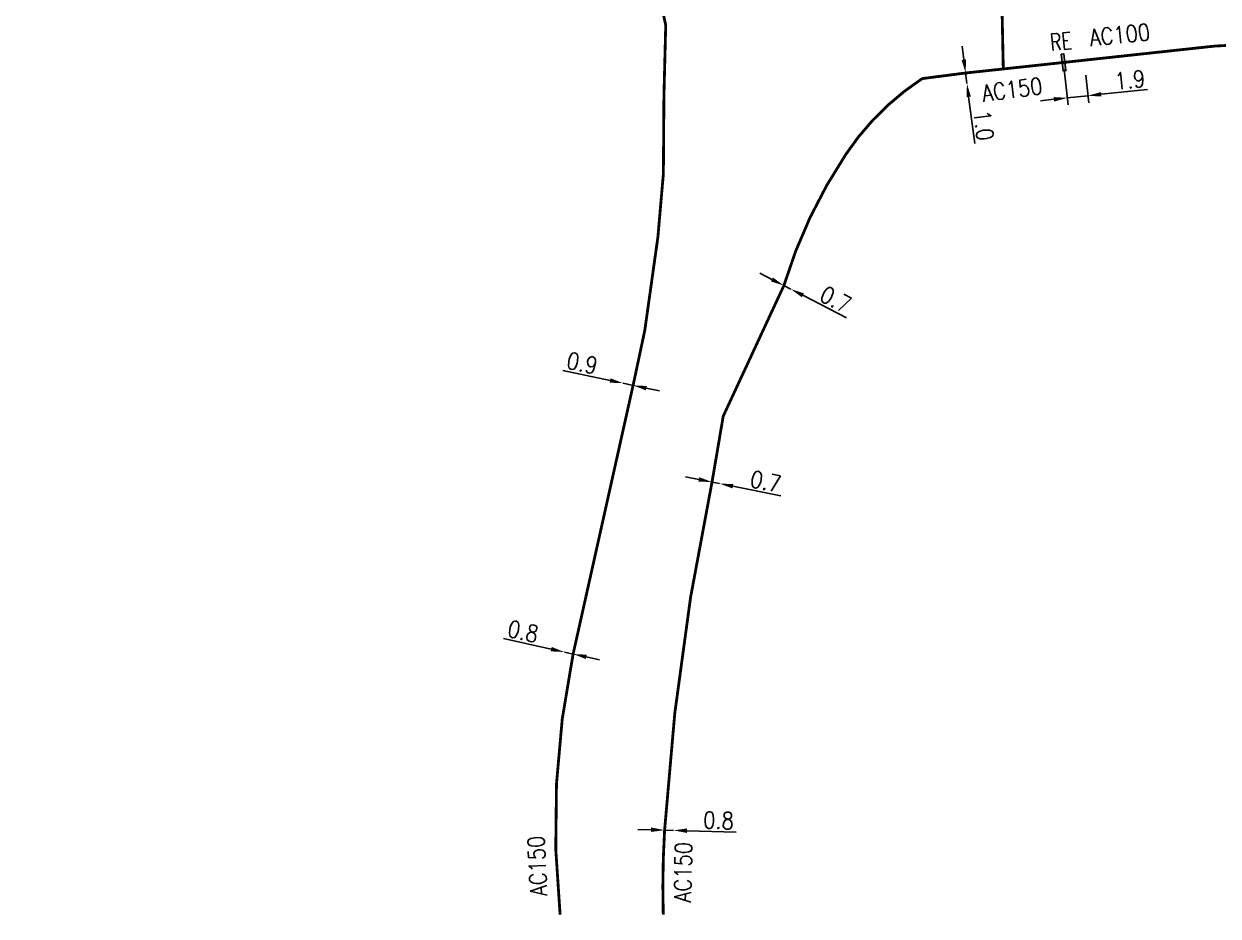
# Model space of a CAD drawing. Header units: millimetres. Extents: x 100882 to 102000, y 121995 to 123000.
# Drawn here: x 101177.9 to 101284.4, y 121999.9 to 122079.5 of the extents above; entities that cross this region are included whole.
import ezdxf
from ezdxf.enums import TextEntityAlignment as Align

# ---------------------------------------------------------------- set-up
doc = ezdxf.new("R2010")
doc.units = ezdxf.units.MM
doc.header["$PDMODE"] = 34
doc.linetypes.add('L_25_AP', pattern=[2000, 1000, 1000])
doc.layers.get('0').update_dxf_attribs({"linetype": 'CONTINUOUS'})
doc.layers.get('DEFPOINTS').update_dxf_attribs({"linetype": 'CONTINUOUS'})
doc.layers.add('L_150', color=1, linetype='CONTINUOUS')
doc.layers.add('L_340', color=7, linetype='CONTINUOUS')
doc.styles.get("Standard").update_dxf_attribs({"font": 'romans.shx', "width": 0.85})
doc.dimstyles.get("Standard").update_dxf_attribs({"dimtxt": 1.5, "dimasz": 1.2, "dimexe": 0.625, "dimexo": 0.625, "dimgap": 0.25, "dimtad": 1, "dimdec": 1, "dimzin": 0, "dimdsep": 46, "dimtxsty": 'Standard', "dimcen": -0.5, "dimadec": 0, "dimazin": 0, "dimtfac": 1, "dimtdec": 1, "dimtmove": 0, "dimatfit": 3, "dimfxl": 0, "dimtolj": 1, "dimtzin": 0, "dimarcsym": 0})

# ---------------------------------------------------------------- blocks, each defined once
blk = doc.blocks.new('*D258')
at = {"layer": 'DEFPOINTS', "color": 0, "linetype": 'Continuous', "transparency": 16777216}
for p in [(101226.12, 122023.45), (101226.12, 122023.45), (101226.9, 122023.27)]:
    blk.add_point(p, dxfattribs=at)
at = {"layer": 'L_150', "color": 0, "linetype": 'Continuous', "lineweight": -2, "transparency": 16777216}
for p, q in [((101224.95, 122023.71), (101220.68, 122024.66)), ((101226.9, 122023.27), (101226.12, 122023.45)), ((101228.07, 122023.01), (101229.24, 122022.75))]:
    blk.add_line(p, q, dxfattribs=at)
at = {"layer": 'L_150', "color": 0, "linetype": 'Continuous', "transparency": 16777216}
for points in [[(101224.99, 122023.9), (101224.9, 122023.51), (101226.12, 122023.45)], [(101228.11, 122023.21), (101228.03, 122022.82), (101226.9, 122023.27)]]:
    blk.add_solid(points, dxfattribs=at)
at = {"layer": 'L_150', "color": 0, "linetype": 'Continuous', "transparency": 16777216, "insert": (101222.44, 122025.29), "char_height": 1.5, "attachment_point": 5, "rotation": 347.4257}
blk.add_mtext('\\A1;0.8', dxfattribs=at)
blk = doc.blocks.new('*D259')
at = {"layer": 'DEFPOINTS', "color": 0, "linetype": 'Continuous', "transparency": 16777216}
for p in [(101231.37, 122047.44), (101231.37, 122047.44), (101232.25, 122047.25)]:
    blk.add_point(p, dxfattribs=at)
at = {"layer": 'L_150', "color": 0, "linetype": 'Continuous', "lineweight": -2, "transparency": 16777216}
for p, q in [((101230.2, 122047.68), (101225.98, 122048.58)), ((101231.5, 122048.05), (101231.5, 122048.05)), ((101232.25, 122047.25), (101231.37, 122047.44)), ((101232.38, 122047.86), (101232.38, 122047.86)), ((101233.43, 122047), (101234.6, 122046.75))]:
    blk.add_line(p, q, dxfattribs=at)
at = {"layer": 'L_150', "color": 0, "linetype": 'Continuous', "transparency": 16777216}
for points in [[(101230.24, 122047.88), (101230.16, 122047.49), (101231.37, 122047.44)], [(101233.47, 122047.19), (101233.39, 122046.8), (101232.25, 122047.25)]]:
    blk.add_solid(points, dxfattribs=at)
at = {"layer": 'L_150', "color": 0, "linetype": 'Continuous', "transparency": 16777216, "insert": (101227.71, 122049.24), "char_height": 1.5, "attachment_point": 5, "rotation": 347.9876}
blk.add_mtext('\\A1;0.9', dxfattribs=at)
blk = doc.blocks.new('*D262')
at = {"layer": 'DEFPOINTS', "color": 0, "linetype": 'Continuous', "transparency": 16777216}
for p in [(101270.64, 122076.07), (101272.56, 122075.56), (101272.82, 122073.1)]:
    blk.add_point(p, dxfattribs=at)
at = {"layer": 'L_340', "color": 0, "linetype": 'Continuous', "lineweight": -2, "transparency": 16777216}
for p, q in [((101270.71, 122075.45), (101271.05, 122072.29)), ((101272.62, 122074.94), (101272.89, 122072.48)), ((101274.01, 122073.23), (101278.12, 122073.67)), ((101269.79, 122072.78), (101268.59, 122072.65)), ((101270.98, 122072.91), (101272.82, 122073.1))]:
    blk.add_line(p, q, dxfattribs=at)
at = {"layer": 'L_340', "color": 0, "linetype": 'Continuous', "transparency": 16777216}
for points in [[(101269.77, 122072.98), (101269.81, 122072.58), (101270.98, 122072.91)], [(101273.99, 122073.43), (101274.03, 122073.03), (101272.82, 122073.1)]]:
    blk.add_solid(points, dxfattribs=at)
at = {"layer": 'L_340', "color": 0, "linetype": 'Continuous', "transparency": 16777216, "insert": (101276.56, 122074.51), "char_height": 1.5, "attachment_point": 5, "rotation": 6.0929}
blk.add_mtext('\\A1;1.9', dxfattribs=at)
blk = doc.blocks.new('*D263')
at = {"layer": 'DEFPOINTS', "color": 0, "linetype": 'Continuous', "transparency": 16777216}
for p in [(101261.91, 122075.13), (101262.03, 122074.19), (101262.03, 122074.19)]:
    blk.add_point(p, dxfattribs=at)
at = {"layer": 'L_150', "color": 0, "linetype": 'Continuous', "lineweight": -2, "transparency": 16777216}
for p, q in [((101261.75, 122076.32), (101261.6, 122077.51)), ((101261.29, 122075.05), (101261.29, 122075.05)), ((101261.91, 122075.13), (101262.03, 122074.19)), ((101261.41, 122074.11), (101261.41, 122074.11)), ((101262.18, 122073), (101262.73, 122068.84))]:
    blk.add_line(p, q, dxfattribs=at)
at = {"layer": 'L_150', "color": 0, "linetype": 'Continuous', "transparency": 16777216}
for points in [[(101261.95, 122076.35), (101261.55, 122076.29), (101261.91, 122075.13)], [(101262.38, 122073.02), (101261.99, 122072.97), (101262.03, 122074.19)]]:
    blk.add_solid(points, dxfattribs=at)
at = {"layer": 'L_150', "color": 0, "linetype": 'Continuous', "transparency": 16777216, "insert": (101263.52, 122070.46), "char_height": 1.5, "attachment_point": 5, "rotation": 277.4373}
blk.add_mtext('\\A1;1.0', dxfattribs=at)
blk = doc.blocks.new('*D264')
at = {"layer": 'DEFPOINTS', "color": 0, "linetype": 'Continuous', "transparency": 16777216}
for p in [(101235.06, 122007.55), (101235.86, 122007.53), (101235.86, 122007.53)]:
    blk.add_point(p, dxfattribs=at)
at = {"layer": 'L_150', "color": 0, "linetype": 'Continuous', "lineweight": -2, "transparency": 16777216}
for p, q in [((101233.86, 122007.59), (101232.66, 122007.62)), ((101235.06, 122007.55), (101235.86, 122007.53)), ((101235.88, 122008.16), (101235.88, 122008.16)), ((101237.06, 122007.5), (101241.43, 122007.37))]:
    blk.add_line(p, q, dxfattribs=at)
at = {"layer": 'L_150', "color": 0, "linetype": 'Continuous', "transparency": 16777216}
for points in [[(101233.86, 122007.79), (101233.85, 122007.39), (101235.06, 122007.55)], [(101237.06, 122007.7), (101237.05, 122007.3), (101235.86, 122007.53)]]:
    blk.add_solid(points, dxfattribs=at)
at = {"layer": 'L_150', "color": 0, "linetype": 'Continuous', "transparency": 16777216, "insert": (101239.87, 122008.42), "char_height": 1.5, "attachment_point": 5, "rotation": 358.3727}
blk.add_mtext('\\A1;0.8', dxfattribs=at)
blk = doc.blocks.new('L_340_20')
at = {"linetype": 'Continuous'}
blk.add_hatch(color=0, dxfattribs=at).paths.add_polyline_path([(0.125, 0.75), (-0.125, 0.75), (-0.125, -0.75), (0.125, -0.75)])
at = {"color": 0, "linetype": 'Continuous'}
blk.add_lwpolyline([(-0.125, 0.75), (0.125, 0.75), (0.125, -0.75), (-0.125, -0.75)], close=True, dxfattribs=at)
at = {"color": 0, "linetype": 'Continuous', "width": 0.75}
for tag, height, flags, p in [('RE', 1.5, 8, (0, 3)), ('DEF_LEG', 1.2, 3, (0, -5)), ('DEF_COUP', 1.2, 3, (0, -7.5)), ('DEF_TYPE', 1.2, 3, (0, -10))]:
    blk.add_attdef(tag, text='', height=height, dxfattribs=dict(at, flags=flags)).set_placement(p, align=Align.MIDDLE)
blk = doc.blocks.new('*D535')
at = {"layer": 'DEFPOINTS', "color": 0, "linetype": 'Continuous', "transparency": 16777216}
for p in [(101239.29, 122038.62), (101239.97, 122038.48), (101239.97, 122038.48)]:
    blk.add_point(p, dxfattribs=at)
at = {"layer": 'L_150', "color": 0, "linetype": 'Continuous', "lineweight": -2, "transparency": 16777216}
for p, q in [((101238.11, 122038.85), (101236.93, 122039.09)), ((101239.29, 122038.62), (101239.97, 122038.48)), ((101241.15, 122038.24), (101245.44, 122037.38))]:
    blk.add_line(p, q, dxfattribs=at)
at = {"layer": 'L_150', "color": 0, "linetype": 'Continuous', "transparency": 16777216}
for points in [[(101238.15, 122039.05), (101238.07, 122038.66), (101239.29, 122038.62)], [(101241.19, 122038.44), (101241.11, 122038.05), (101239.97, 122038.48)]]:
    blk.add_solid(points, dxfattribs=at)
at = {"layer": 'L_150', "color": 0, "linetype": 'Continuous', "transparency": 16777216, "insert": (101244.08, 122038.67), "char_height": 1.5, "attachment_point": 5, "rotation": 348.6152}
blk.add_mtext('\\A1;0.7', dxfattribs=at)
blk = doc.blocks.new('*D536')
at = {"layer": 'DEFPOINTS', "color": 0, "linetype": 'Continuous', "transparency": 16777216}
for p in [(101245.7, 122056.16), (101246.32, 122055.84), (101246.32, 122055.84)]:
    blk.add_point(p, dxfattribs=at)
at = {"layer": 'L_150', "color": 0, "linetype": 'Continuous', "lineweight": -2, "transparency": 16777216}
for p, q in [((101244.63, 122056.71), (101243.56, 122057.25)), ((101245.7, 122056.16), (101246.32, 122055.84)), ((101247.39, 122055.29), (101251.28, 122053.29))]:
    blk.add_line(p, q, dxfattribs=at)
at = {"layer": 'L_150', "color": 0, "linetype": 'Continuous', "transparency": 16777216}
for points in [[(101244.72, 122056.88), (101244.54, 122056.53), (101245.7, 122056.16)], [(101247.48, 122055.47), (101247.3, 122055.11), (101246.32, 122055.84)]]:
    blk.add_solid(points, dxfattribs=at)
at = {"layer": 'L_150', "color": 0, "linetype": 'Continuous', "transparency": 16777216, "insert": (101250.32, 122054.91), "char_height": 1.5, "attachment_point": 5, "rotation": 332.8437}
blk.add_mtext('\\A1;0.7', dxfattribs=at)

msp = doc.modelspace()

# ---------------------------------------------------------------- linework, layer by layer
at = {"layer": 'L_150', "linetype": 'L_25_AP', "const_width": 0.25, "flags": 128}
for points in [[(101099.53, 122163.1), (101107.83, 122158.36), (101107.83, 122158.36), (101115.8, 122153.88), (101115.8, 122153.88), (101115.8, 122153.88), (101115.8, 122153.88), (101115.8, 122153.88), (101126.66, 122147.7), (101126.66, 122147.7), (101132.97, 122143.97), (101132.97, 122143.97), (101146.53, 122135.36), (101146.53, 122135.36), (101146.53, 122135.36), (101146.53, 122135.36), (101155.84, 122129.7), (101155.84, 122129.7), (101166.83, 122122.91), (101176.17, 122117.35), (101188.04, 122110.23), (101188.04, 122110.23), (101198.64, 122104.62), (101208.36, 122099.17), (101208.36, 122099.17), (101208.36, 122099.17), (101208.36, 122099.17), (101223.8, 122090.63), (101228.9, 122087.66), (101231.94, 122085.88), (101234.01, 122084.67), (101235.16, 122079.4), (101235, 122073.05), (101234.95, 122066.12), (101234.46, 122060.47), (101233.29, 122052.14), (101232.25, 122047.25), (101232.25, 122047.25), (101226.9, 122023.27, 0.077625), (101225.74, 122000)], [(101234.94, 122000, -0.022615), (101235.06, 122007.55, -0.03637), (101239.29, 122038.62), (101239.29, 122038.62), (101239.29, 122038.62), (101239.29, 122038.62), (101239.29, 122038.62), (101239.29, 122038.62), (101240.29, 122044.5), (101245.7, 122056.16, -0.073968), (101251.22, 122067.86, -0.102037), (101258.04, 122074.63), (101261.91, 122075.13), (101265.27, 122075.49), (101270.64, 122076.07), (101284.11, 122077.53), (101307.61, 122078.81), (101307.61, 122078.81), (101342.78, 122079.22), (101342.78, 122079.22), (101346.09, 122078.94), (101350.08, 122078.44), (101353.69, 122077.8), (101356.96, 122077.04)]]:
    msp.add_lwpolyline(points, format="xyb", dxfattribs=at)
msp.add_lwpolyline([(101265.02, 122087.25), (101265.27, 122075.49)], dxfattribs=at)

# ---------------------------------------------------------------- block references
at = {"layer": 'L_340'}
ref = msp.add_blockref('L_340_20', (101270.64, 122076.07), dxfattribs=dict(at, rotation=6.7036817671684))
ref.add_attrib('RE', 'RE', dxfattribs={"layer": '0', "color": 0, "linetype": 'Continuous', "height": 1.5, "rotation": 5.2247, "width": 0.75, "flags": 8}).set_placement((101270.41, 122077.94), align=Align.MIDDLE)

# ---------------------------------------------------------------- texts
at = {"layer": 'L_150', "linetype": 'Continuous', "width": 0.85}
for s, rotation, p in [('AC100', 5.6767, (101273.04, 122077.53)), ('AC150', 7.4373, (101263.48, 122072.56)), ('AC150', 92.7795, (101224.59, 122001.68)), ('AC150', 88.8225, (101237.4, 122001.07))]:
    msp.add_text(s, height=1.5, rotation=rotation, dxfattribs=at).set_placement(p)

# ---------------------------------------------------------------- dimensions: what is measured, and where the dimension line sits
at = {"layer": 'L_150', "linetype": 'Continuous'}
for base, p1, p2, angle, picture, middle in [((101262.03, 122074.19), (101261.91, 122075.13), (101262.03, 122074.19), 97.4373, '*D263', (101262.53, 122070.33)), ((101246.32, 122055.84), (101245.7, 122056.16), (101246.32, 122055.84), 152.8437, '*D536', (101249.87, 122054.02)), ((101231.37, 122047.44), (101232.25, 122047.25), (101231.37, 122047.44), 347.9876, '*D259', (101227.5, 122048.26)), ((101239.97, 122038.48), (101239.29, 122038.62), (101239.97, 122038.48), 168.6152, '*D535', (101243.88, 122037.69)), ((101226.12, 122023.45), (101226.9, 122023.27), (101226.12, 122023.45), 347.4257, '*D258', (101222.23, 122024.31)), ((101235.86, 122007.53), (101235.06, 122007.55), (101235.86, 122007.53), 178.3727, '*D264', (101239.84, 122007.42))]:
    dim = msp.add_linear_dim(base=base, p1=p1, p2=p2, angle=angle, dimstyle='Standard', dxfattribs=at)
    dim.commit()
    dim.dimension.update_dxf_attribs({"geometry": picture, "text_midpoint": middle, "dimtype": 160})
at = {"layer": 'L_340', "linetype": 'Continuous'}
dim = msp.add_linear_dim(base=(101272.82, 122073.1), p1=(101270.64, 122076.07), p2=(101272.56, 122075.56), angle=186.0929, dimstyle='Standard', dxfattribs=at)
dim.commit()
dim.dimension.update_dxf_attribs({"geometry": '*D262', "text_midpoint": (101276.66, 122073.51), "dimtype": 160})

doc.saveas('drawing.dxf')
